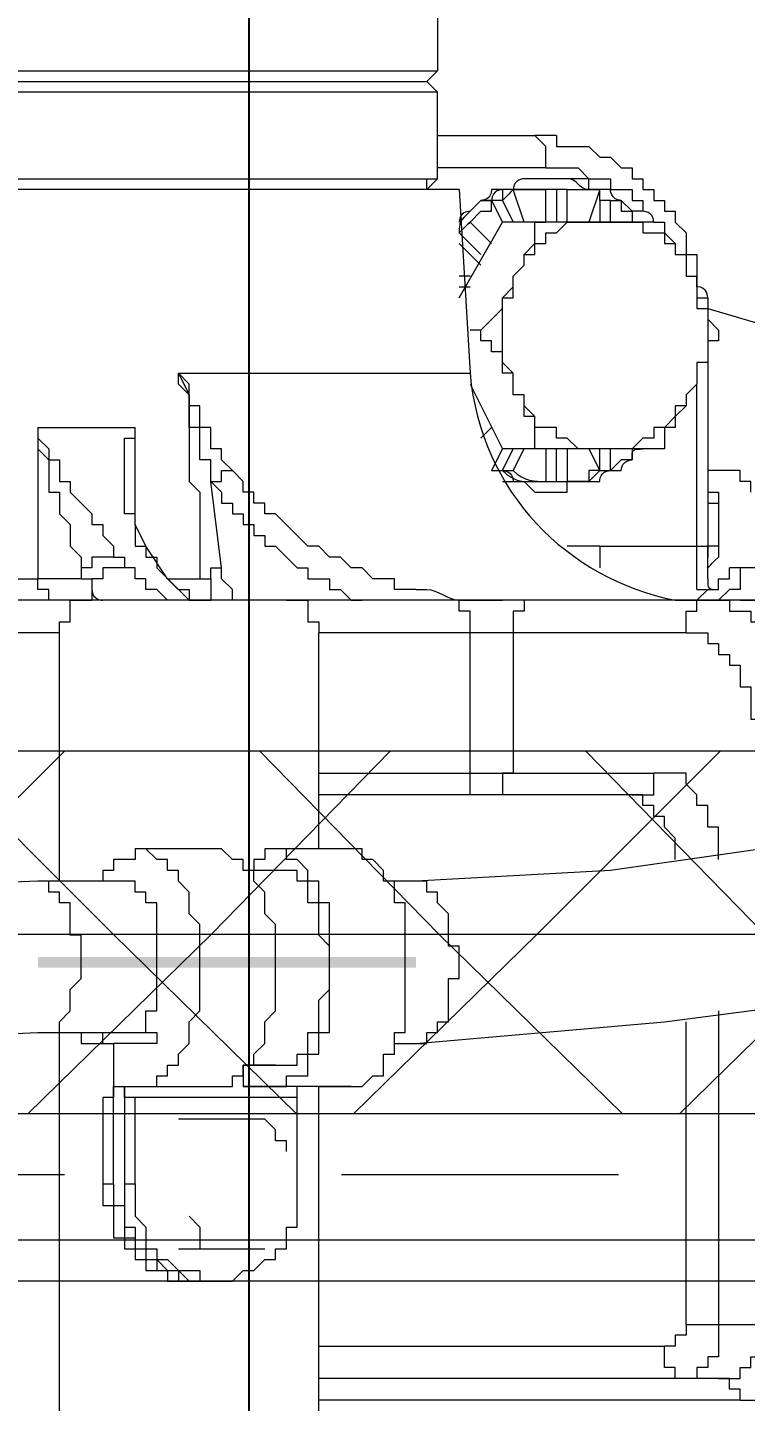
# Model space of a CAD drawing. Header units: millimetres. Extents: x 25083 to 52777, y 24772 to 45779.
# Drawn here: x 38551.02 to 38575.7, y 33560.66 to 33607.87 of the extents above; entities that cross this region are included whole.
import ezdxf

# ---------------------------------------------------------------- set-up
doc = ezdxf.new("R2010")
doc.units = ezdxf.units.MM
doc.layers.add('小车', color=7, linetype='Continuous')
doc.styles.get("Standard").update_dxf_attribs({"font": ''})
doc.styles.get('Standard').set_extended_font_data('SimSun')
doc.dimstyles.new('15', dxfattribs={"dimtxt": 15, "dimasz": 10, "dimexe": 2, "dimexo": 1, "dimgap": 1, "dimtad": 1, "dimdsep": 46, "dimtxsty": 'Standard', "dimcen": 2.5, "dimadec": 0, "dimazin": 0, "dimtfac": 1, "dimtmove": 2, "dimatfit": 3, "dimfxl": 1, "dimtolj": 1, "dimarcsym": 0})
doc.dimstyles.new('ISO-25', dxfattribs={"dimtxt": 2.5, "dimasz": 2.5, "dimexe": 1.25, "dimexo": 0.625, "dimtad": 1, "dimtxsty": 'Standard', "dimcen": 2.5, "dimadec": 0, "dimazin": 0, "dimtfac": 1, "dimtmove": 0, "dimatfit": 3, "dimfxl": 1, "dimarcsym": 0})

# ---------------------------------------------------------------- blocks, each defined once
blk = doc.blocks.new('*D925')
at = {"color": 0, "lineweight": -2}
for p, q in [((29677.862, 34881.662), (29677.862, 32448.293)), ((40733.017, 34757.645), (40733.017, 32448.293)), ((29680.362, 32449.543), (40730.517, 32449.543))]:
    blk.add_line(p, q, dxfattribs=at)
at = {"color": 0}
for points in [[(29680.362, 32449.96), (29680.362, 32449.127), (29677.862, 32449.543)], [(40730.517, 32449.127), (40730.517, 32449.96), (40733.017, 32449.543)]]:
    blk.add_solid(points, dxfattribs=at)
at = {"layer": 'DEFPOINTS', "color": 0}
for p in [(29677.862, 34882.287), (40733.017, 34758.27), (40733.017, 32449.543)]:
    blk.add_point(p, dxfattribs=at)
at = {"color": 0, "insert": (35205.439, 32451.628), "char_height": 2.5, "attachment_point": 5}
blk.add_mtext('11055,15', dxfattribs=at)
blk = doc.blocks.new('zw$D2F4')
h = blk.add_hatch(color=7)
h.dxf.hatch_style = 2
h.paths.add_polyline_path([(396.611, 936.567), (396.611, 939.538), (396.24, 939.538), (396.24, 936.567)])
h = blk.add_hatch(color=7)
h.dxf.hatch_style = 2
h.paths.add_polyline_path([(396.611, 929.512), (396.611, 936.567), (396.24, 936.567), (396.24, 929.512)])
h = blk.add_hatch(color=7)
h.dxf.hatch_style = 2
h.paths.add_polyline_path([(396.611, 926.541), (396.611, 929.512), (396.24, 929.512), (396.24, 926.541)])
at = {"color": 7, "lineweight": 5}
for points in [[(426.32, 925.798), (426.32, 1061.715)], [(427.063, 1061.715), (427.063, 925.798)], [(426.691, 1061.344), (426.691, 926.169)], [(423.349, 1045.004), (423.349, 925.798)], [(391.412, 976.303), (391.784, 967.019), (392.526, 957.363), (393.641, 948.08), (394.012, 939.538)], [(399.211, 939.538), (398.84, 948.822), (398.097, 958.478), (397.354, 967.762), (396.983, 976.303)], [(407.752, 938.796), (407.752, 955.135)], [(408.866, 887.548), (408.866, 955.507)], [(409.609, 948.822), (409.609, 939.538)], [(422.978, 925.798), (422.978, 948.451)], [(422.978, 925.055), (422.978, 948.08)], [(394.012, 939.538), (394.012, 936.567)], [(394.012, 939.538), (394.012, 938.796), (394.383, 938.796), (394.755, 938.424), (395.497, 938.424), (395.869, 938.053), (396.611, 938.053)], [(396.611, 938.053), (397.354, 938.053), (397.354, 938.424), (398.468, 938.424), (398.468, 938.796), (398.84, 938.796), (398.84, 939.167), (399.211, 939.167), (399.211, 939.538)], [(399.211, 936.567), (399.211, 939.538)], [(408.866, 939.167), (409.238, 939.167), (409.238, 939.538), (409.609, 939.538)], [(414.808, 939.538), (409.609, 939.538)], [(409.98, 938.053), (409.609, 938.053), (409.609, 939.538)], [(414.808, 939.538), (414.065, 939.538), (413.694, 939.167), (412.58, 939.167), (412.58, 938.796), (411.837, 938.796), (411.466, 938.424), (410.723, 938.424), (410.352, 938.053), (409.98, 938.053)], [(414.808, 939.538), (414.437, 939.538), (414.065, 939.167), (413.694, 939.167), (413.694, 938.796), (412.951, 938.796), (412.951, 938.424), (412.58, 938.424), (411.837, 937.681), (411.466, 937.681), (411.466, 937.31), (411.094, 937.31), (410.723, 936.939), (410.352, 936.939)], [(414.808, 939.538), (414.808, 936.196)], [(365.417, 938.796), (394.012, 938.796)], [(399.211, 938.796), (407.752, 938.796)], [(407.752, 938.796), (408.124, 938.796), (408.124, 938.424), (408.866, 938.424), (408.866, 938.053), (408.866, 937.681)], [(393.641, 938.053), (393.641, 937.31)], [(394.012, 938.053), (393.641, 938.053)], [(409.98, 938.053), (409.609, 938.053), (409.609, 937.681), (409.238, 937.681)], [(409.98, 936.196), (409.98, 937.31), (409.609, 937.31), (409.609, 937.681), (409.238, 937.681)], [(410.352, 936.939), (410.352, 937.681), (409.98, 937.681), (409.98, 938.053)], [(388.813, 937.31), (388.07, 937.31), (388.07, 936.939), (386.956, 936.939), (386.956, 936.567), (386.585, 936.567), (386.585, 936.196), (386.213, 936.196), (386.213, 935.825), (385.842, 935.825), (385.842, 935.082), (385.471, 935.082), (385.471, 934.339)], [(388.813, 937.31), (388.813, 936.939)], [(391.784, 937.31), (388.813, 937.31)], [(391.784, 936.939), (391.784, 937.31)], [(393.641, 937.31), (393.641, 936.939)], [(393.641, 937.31), (393.641, 936.939)], [(393.641, 937.31), (394.012, 937.31)], [(400.325, 935.825), (400.325, 936.196), (399.954, 936.196), (399.954, 936.939), (399.582, 936.939), (399.582, 937.31), (399.211, 937.31)], [(388.813, 936.939), (388.07, 936.939), (388.07, 936.567), (386.956, 936.567), (386.956, 936.196), (386.585, 936.196), (386.585, 935.825), (386.213, 935.825), (386.213, 935.453), (385.842, 935.453), (385.842, 934.711), (385.471, 934.711), (385.471, 934.339)], [(388.813, 936.939), (392.155, 936.939)], [(392.155, 936.939), (391.784, 936.939)], [(392.155, 936.939), (392.155, 935.825)], [(393.641, 936.939), (392.155, 936.939)], [(393.641, 935.825), (393.641, 936.939)], [(410.352, 936.939), (410.352, 936.567), (409.98, 936.567)], [(388.813, 936.567), (387.327, 936.567), (387.327, 936.196), (386.585, 936.196), (386.585, 935.825), (386.213, 935.825), (386.213, 935.453), (385.842, 935.082), (385.842, 934.711), (385.471, 934.339), (385.471, 933.968)], [(388.813, 936.567), (388.813, 936.196)], [(392.155, 936.567), (388.813, 936.567)], [(391.784, 936.196), (391.784, 936.567)], [(391.784, 936.567), (392.155, 936.567)], [(392.155, 936.567), (392.155, 934.339)], [(394.012, 936.567), (394.012, 935.453)], [(394.012, 936.567), (394.012, 936.196)], [(398.84, 935.825), (398.84, 936.196), (399.211, 936.196), (399.211, 936.567)], [(411.466, 936.196), (411.837, 936.196), (411.837, 936.567), (412.58, 936.567)], [(412.58, 936.567), (414.437, 936.567), (414.437, 936.196), (414.808, 936.196)], [(388.813, 936.196), (387.699, 936.196), (387.327, 935.825), (386.585, 935.825), (386.585, 935.453), (386.213, 935.453), (386.213, 935.082), (385.842, 934.711), (385.842, 933.968), (385.471, 933.968)], [(388.813, 936.196), (391.784, 936.196)], [(391.784, 930.626), (391.784, 936.196)], [(392.155, 935.825), (392.155, 933.225)], [(392.155, 935.825), (392.155, 935.453), (392.526, 935.453), (392.526, 935.082), (392.898, 935.082), (392.898, 934.711), (393.269, 934.711), (393.641, 934.339), (394.383, 934.339), (394.755, 933.968), (397.725, 933.968), (398.097, 934.339), (398.84, 934.339), (399.211, 934.711), (399.582, 934.711), (399.582, 935.082), (399.954, 935.082), (399.954, 935.453), (400.325, 935.825)], [(394.012, 935.453), (393.641, 935.453), (393.641, 935.825)], [(394.012, 936.196), (394.012, 935.825), (394.755, 935.825), (394.755, 935.453), (395.497, 935.453), (396.611, 935.453)], [(396.611, 935.453), (398.468, 935.453), (398.468, 935.825), (398.84, 935.825)], [(400.325, 933.225), (400.325, 935.825)], [(408.866, 934.339), (408.866, 935.082), (409.238, 935.453), (409.238, 935.825), (409.609, 935.825), (409.609, 936.196), (409.98, 936.196)], [(411.094, 936.196), (410.723, 936.196), (410.723, 935.825), (410.352, 935.825), (410.352, 935.453), (409.98, 935.453), (409.238, 934.711), (409.238, 934.339)], [(409.609, 935.082), (410.723, 935.825), (411.466, 936.196)], [(411.466, 936.196), (412.58, 936.196)], [(411.466, 936.196), (412.58, 936.196)], [(411.466, 936.196), (412.208, 936.196)], [(412.208, 936.196), (412.58, 936.196)], [(412.58, 936.196), (414.808, 936.196)], [(412.58, 936.196), (414.808, 936.196)], [(408.866, 934.339), (409.609, 935.082)], [(409.609, 935.082), (409.609, 933.968)], [(386.585, 934.711), (386.585, 931.74)], [(391.041, 931.74), (391.041, 934.711)], [(416.665, 934.711), (415.922, 934.339), (412.951, 934.339), (412.58, 933.968), (409.609, 933.968)], [(412.951, 933.597), (413.694, 933.597), (413.694, 933.968), (414.808, 933.968), (414.808, 934.339), (415.922, 934.339), (416.293, 934.711), (416.665, 934.711)], [(413.323, 932.854), (413.694, 933.225), (414.065, 933.225), (414.065, 933.597), (414.808, 933.597), (414.808, 933.968), (415.551, 933.968), (415.551, 934.339), (416.293, 934.339), (416.665, 934.711)], [(416.665, 934.711), (416.665, 924.684)], [(385.471, 934.339), (385.471, 933.968)], [(385.471, 933.968), (385.471, 933.225)], [(387.699, 934.339), (387.327, 933.968), (386.585, 933.968)], [(392.155, 934.339), (392.155, 933.225)], [(408.866, 933.597), (408.866, 934.339)], [(409.238, 934.339), (408.866, 934.339), (408.866, 933.597)], [(409.609, 933.968), (409.609, 933.597), (408.866, 933.597)], [(409.609, 933.968), (409.609, 933.597), (409.98, 933.597), (409.98, 933.225)], [(412.951, 933.597), (412.58, 933.225), (412.208, 933.225), (412.208, 932.854), (411.837, 932.854), (411.837, 932.482), (411.466, 932.482), (411.466, 932.111), (411.094, 932.111), (411.094, 931.74), (410.723, 931.74), (410.723, 931.368), (409.98, 930.626), (409.98, 930.254), (409.609, 930.254), (409.609, 929.512), (409.238, 929.512), (409.238, 929.14), (408.866, 928.769), (408.866, 928.397)], [(409.98, 933.225), (412.951, 933.597)], [(412.951, 933.597), (412.951, 933.225), (413.323, 933.225), (413.323, 932.854)], [(385.471, 933.225), (385.471, 932.854), (385.842, 932.482), (385.842, 932.111), (386.213, 931.74), (386.213, 931.368), (386.585, 931.368), (386.585, 930.997), (387.327, 930.997), (387.327, 930.626), (388.813, 930.626)], [(392.155, 933.225), (392.155, 932.854), (392.526, 932.854), (392.526, 932.482), (392.898, 932.482), (392.898, 932.111), (393.269, 932.111), (393.641, 931.74), (394.383, 931.74), (394.755, 931.368), (397.725, 931.368), (398.097, 931.74), (398.84, 931.74), (399.211, 932.111), (399.582, 932.111), (399.582, 932.482), (399.954, 932.482), (399.954, 932.854), (400.325, 933.225)], [(408.866, 932.854), (409.238, 932.854), (409.609, 933.225), (409.98, 933.225)], [(392.155, 932.482), (392.155, 931.368)], [(392.155, 929.883), (392.155, 932.482)], [(392.898, 932.482), (392.155, 932.482)], [(392.898, 932.482), (392.898, 931.368)], [(392.898, 931.368), (392.898, 932.482)], [(399.582, 931.368), (399.582, 932.482)], [(400.325, 931.368), (400.325, 931.74), (399.954, 931.74), (399.954, 932.111), (399.582, 932.111), (399.582, 932.482)], [(409.238, 926.541), (409.238, 927.283), (409.609, 927.283), (409.609, 928.026), (409.98, 928.397), (409.98, 928.769), (410.352, 929.14), (410.352, 929.512), (410.723, 929.883), (410.723, 930.254), (411.837, 931.368), (411.837, 931.74), (412.208, 931.74), (412.208, 932.111), (412.58, 932.111), (412.58, 932.482), (412.951, 932.482), (413.323, 932.854)], [(389.927, 930.997), (390.298, 930.997), (390.298, 931.368), (390.67, 931.368), (391.041, 931.74)], [(392.155, 928.769), (392.155, 931.368)], [(392.155, 931.368), (392.155, 930.997), (392.526, 930.997), (392.526, 930.254), (392.898, 930.254), (393.269, 930.254), (393.269, 929.883), (394.012, 929.883)], [(392.898, 931.368), (392.898, 930.626)], [(392.898, 930.626), (393.269, 930.626), (393.269, 930.254), (394.012, 930.254), (394.012, 929.883), (395.126, 929.883), (395.497, 929.512), (396.24, 929.512), (396.983, 929.512), (397.354, 929.883), (398.468, 929.883), (398.468, 930.254), (399.211, 930.254), (399.211, 930.626), (399.582, 930.626), (399.582, 931.368)], [(394.012, 929.883), (394.012, 929.512), (398.097, 929.512), (398.468, 929.512), (398.468, 929.883), (399.211, 929.883), (399.211, 930.254), (399.582, 930.254), (399.954, 930.626), (399.954, 930.997), (400.325, 930.997), (400.325, 931.368)], [(400.325, 928.769), (400.325, 931.368)], [(388.813, 930.626), (391.784, 930.626)], [(391.784, 930.626), (392.155, 930.626)], [(408.866, 930.997), (408.866, 930.254), (408.124, 930.254), (408.124, 929.883), (407.752, 929.883)], [(367.274, 929.883), (392.155, 929.883)], [(381.386, 915.4), (381.386, 929.883)], [(382.128, 916.143), (382.128, 929.883)], [(383.242, 929.883), (383.242, 917.999)], [(392.155, 929.883), (392.155, 928.769)], [(400.325, 929.883), (407.752, 929.883)], [(402.182, 919.114), (402.182, 929.883)], [(402.925, 929.883), (402.925, 918.371)], [(407.752, 917.257), (407.752, 929.883)], [(392.155, 928.769), (392.155, 928.397), (392.526, 928.026), (392.526, 927.655), (393.269, 927.655), (393.269, 927.283), (394.012, 927.283), (394.012, 926.912), (394.383, 926.912), (398.468, 926.912), (398.468, 927.283), (399.211, 927.283), (399.211, 927.655), (399.582, 927.655), (399.954, 928.026), (399.954, 928.397), (400.325, 928.397), (400.325, 928.769)], [(393.641, 927.283), (393.641, 926.541)], [(399.211, 926.541), (399.211, 927.283)], [(393.641, 926.541), (394.383, 917.999), (395.497, 909.458), (396.611, 901.66), (396.983, 894.975)], [(393.641, 926.541), (393.641, 926.169), (394.012, 926.169), (394.012, 925.798), (394.383, 925.798), (394.383, 925.427), (394.755, 925.427), (395.869, 925.427), (395.869, 925.055), (396.611, 925.055)], [(396.611, 925.055), (396.983, 925.055), (396.983, 925.427), (398.097, 925.427), (398.468, 925.798), (398.84, 925.798), (398.84, 926.169), (399.211, 926.169), (399.211, 926.541)], [(402.182, 894.975), (401.81, 903.516), (400.696, 912.058), (399.582, 919.856), (399.211, 926.541)], [(423.349, 925.798), (422.978, 926.169)], [(422.978, 926.169), (423.349, 926.169)], [(426.691, 926.169), (426.32, 925.798)], [(426.691, 926.169), (427.063, 925.798)], [(423.349, 925.798), (426.32, 925.798)], [(423.349, 925.798), (423.721, 925.798)], [(423.721, 922.084), (423.721, 925.798)], [(423.721, 925.798), (424.463, 925.798)], [(424.835, 925.798), (424.835, 922.456)], [(428.92, 925.798), (427.063, 925.798)], [(407.752, 924.684), (408.495, 924.684), (408.495, 925.055), (408.866, 925.055)], [(422.978, 925.055), (416.665, 924.684)], [(419.264, 925.055), (421.864, 923.57)], [(419.636, 925.055), (419.636, 924.684)], [(420.007, 924.684), (420.007, 925.055)], [(421.121, 925.055), (420.378, 924.313)], [(421.492, 925.055), (420.75, 924.313)], [(402.182, 924.313), (402.182, 924.684), (402.925, 924.684)], [(402.925, 924.684), (407.752, 924.684)], [(416.293, 924.684), (414.065, 923.57)], [(418.15, 924.313), (418.15, 924.684)], [(421.121, 923.941), (421.864, 924.684)], [(421.864, 924.684), (422.235, 924.313), (422.235, 923.941), (422.607, 923.941)], [(402.925, 923.198), (402.925, 923.57), (402.182, 923.57), (402.182, 923.941), (402.182, 924.313)], [(414.437, 924.313), (414.808, 923.941)], [(415.922, 923.198), (416.665, 923.198), (416.665, 923.57), (417.408, 923.57), (417.408, 923.941), (417.779, 923.941), (417.779, 924.313), (418.15, 924.313)], [(418.15, 924.313), (418.893, 923.57), (419.264, 923.57), (419.636, 923.198), (420.007, 923.198)], [(422.607, 924.313), (422.607, 923.941)], [(414.065, 923.57), (413.323, 923.941)], [(413.323, 923.57), (414.065, 923.198)], [(414.065, 918.371), (414.065, 923.57)], [(415.922, 923.198), (416.665, 923.198), (417.036, 923.57), (418.893, 923.57), (419.264, 923.57), (419.264, 923.198), (420.007, 923.198)], [(422.607, 923.941), (421.864, 923.57)], [(421.864, 918.371), (421.864, 923.57)], [(422.607, 923.57), (421.864, 923.198)], [(422.978, 923.198), (422.978, 923.57), (422.607, 923.57), (422.607, 923.941)], [(422.978, 923.198), (422.978, 923.57), (422.607, 923.57), (422.607, 923.941)], [(422.978, 922.456), (422.978, 923.57)], [(407.752, 923.198), (402.925, 923.198)], [(408.866, 922.456), (408.866, 922.827), (408.495, 922.827), (408.495, 923.198), (408.124, 923.198), (407.752, 923.198)], [(413.323, 923.198), (414.065, 922.827)], [(414.065, 922.084), (414.065, 922.456), (415.179, 922.456), (415.179, 922.827), (415.922, 922.827), (415.922, 923.198)], [(414.065, 920.228), (414.065, 920.97), (414.437, 921.342), (414.437, 921.713), (414.808, 921.713), (414.808, 922.084), (414.808, 922.456), (415.179, 922.456), (415.551, 922.827), (415.922, 922.827), (415.922, 923.198)], [(420.007, 923.198), (420.378, 922.827), (420.75, 922.827), (421.121, 922.456), (421.864, 922.456), (421.864, 922.084)], [(420.007, 923.198), (420.378, 922.827), (420.75, 922.827), (420.75, 922.456), (421.121, 922.456), (421.121, 922.084), (421.492, 922.084), (421.492, 921.713), (421.864, 921.342), (421.864, 920.228)], [(421.864, 922.827), (422.978, 923.198)], [(422.978, 923.198), (422.978, 922.084)], [(412.951, 922.827), (412.951, 922.456)], [(412.951, 922.827), (412.951, 922.456)], [(412.951, 922.827), (412.951, 922.456)], [(412.951, 922.827), (412.951, 922.456)], [(412.951, 922.827), (412.951, 922.456)], [(412.951, 922.827), (412.951, 922.456)], [(414.065, 922.084), (412.951, 922.084)], [(421.864, 922.084), (422.978, 922.084)], [(423.721, 922.084), (423.721, 920.97), (423.349, 920.599), (423.349, 919.856), (422.978, 919.856), (422.978, 919.485)], [(423.721, 922.084), (424.463, 922.084), (424.835, 922.456)], [(412.951, 921.713), (414.065, 921.713)], [(422.978, 921.713), (421.864, 921.713)], [(424.835, 921.713), (424.463, 921.713), (424.463, 920.599), (424.092, 920.228), (424.092, 919.856), (423.721, 919.485), (423.721, 919.114), (423.349, 919.114), (423.349, 918.742), (422.978, 918.742), (422.978, 918.371), (422.607, 918.371), (422.607, 917.999), (422.235, 917.999)], [(410.723, 920.228), (410.723, 921.342)], [(412.58, 921.342), (412.951, 921.342), (412.951, 920.228)], [(414.065, 921.342), (412.951, 921.342)], [(413.323, 920.228), (413.323, 920.599), (412.951, 920.599), (412.951, 921.342)], [(421.864, 921.342), (422.978, 921.342)], [(422.978, 921.342), (422.978, 920.228)], [(422.978, 920.228), (422.978, 920.599), (423.349, 920.599), (423.349, 921.342)], [(410.723, 920.228), (409.98, 920.228)], [(410.723, 920.228), (410.723, 916.514)], [(414.065, 920.599), (413.323, 920.228)], [(413.323, 920.228), (414.065, 920.228)], [(415.922, 917.257), (415.551, 917.257), (415.551, 917.628), (415.179, 917.628), (414.808, 917.999), (414.808, 918.371), (414.437, 918.371), (414.437, 918.742), (414.065, 919.114), (414.065, 920.228)], [(421.864, 920.228), (421.864, 918.742), (421.492, 918.742), (421.492, 917.999), (421.121, 917.999), (421.121, 917.628), (420.75, 917.628), (420.75, 917.257), (420.007, 917.257)], [(422.978, 920.228), (421.864, 920.599)], [(422.607, 920.228), (421.864, 920.228)], [(413.323, 919.856), (414.065, 919.856)], [(414.065, 919.114), (413.694, 919.114), (413.694, 919.485), (413.323, 919.856)], [(421.864, 919.856), (422.607, 919.856)], [(422.607, 919.856), (422.607, 919.485), (422.235, 919.485), (422.235, 919.114), (421.864, 919.114)], [(422.978, 919.485), (422.978, 919.114), (422.607, 919.114), (422.607, 918.742), (422.235, 918.742)], [(399.954, 917.628), (400.696, 917.628), (401.068, 917.999), (401.439, 917.999), (401.439, 918.371), (401.81, 918.371), (401.81, 918.742), (402.182, 918.742), (402.182, 919.114)], [(402.182, 919.114), (402.182, 918.371), (402.553, 918.371), (402.925, 918.371)], [(399.954, 916.143), (401.068, 916.143), (401.068, 916.514), (401.81, 916.514), (401.81, 916.885), (402.182, 916.885), (402.553, 917.257), (402.925, 917.257), (402.925, 918.371)], [(415.922, 917.257), (415.551, 917.257), (415.179, 917.628), (414.808, 917.628), (414.808, 917.999), (414.065, 917.999), (414.065, 918.371)], [(421.864, 918.371), (421.864, 917.999), (421.492, 917.999), (421.121, 917.628), (420.75, 917.628), (420.75, 917.257), (420.007, 917.257)], [(382.128, 917.628), (382.5, 917.628), (382.5, 917.999), (382.871, 917.999), (383.242, 917.999)], [(383.985, 917.257), (383.614, 917.257), (383.614, 917.628), (383.242, 917.628), (383.242, 917.999)], [(422.235, 917.999), (422.235, 917.628), (421.864, 917.628), (421.492, 917.257), (420.75, 917.257), (420.75, 916.885), (420.007, 916.885)], [(382.5, 916.885), (382.128, 916.885), (382.128, 917.628)], [(408.866, 917.628), (408.866, 917.257)], [(408.866, 917.628), (408.866, 916.885)], [(383.985, 916.143), (382.871, 916.143), (382.871, 916.514), (382.5, 916.514), (382.5, 916.885)], [(383.985, 917.257), (383.985, 913.172)], [(383.985, 917.257), (394.383, 917.257)], [(407.752, 917.257), (407.752, 916.514), (407.381, 916.514), (407.381, 916.143), (407.009, 916.143), (407.009, 915.771), (406.638, 915.771), (406.638, 915.4), (405.895, 915.4), (405.895, 915.029), (404.781, 915.029), (404.781, 914.657), (402.182, 914.657)], [(407.752, 917.257), (408.495, 917.257), (408.495, 916.885), (408.866, 916.885), (408.866, 916.514)], [(408.866, 916.885), (409.238, 916.514)], [(409.238, 916.885), (409.238, 916.514)], [(409.238, 916.885), (409.609, 916.885)], [(409.238, 916.885), (409.238, 916.514)], [(409.238, 916.885), (409.238, 916.514)], [(409.609, 916.885), (410.723, 916.885)], [(410.723, 916.885), (416.293, 916.885)], [(418.15, 916.143), (417.779, 916.143), (417.779, 916.514), (417.036, 916.514), (417.036, 916.885), (416.293, 916.885), (415.922, 917.257)], [(420.007, 917.257), (420.007, 916.885), (418.893, 916.885), (418.893, 916.514), (417.408, 916.514), (417.036, 916.514), (417.036, 916.885), (416.293, 916.885), (415.922, 917.257)], [(420.007, 917.257), (420.007, 916.885), (419.264, 916.885), (419.264, 916.514), (418.522, 916.514), (418.15, 916.143)], [(408.866, 916.514), (408.866, 915.771), (408.495, 915.771)], [(409.238, 916.514), (409.238, 916.143), (409.609, 916.143), (409.609, 915.771), (409.98, 915.771)], [(409.609, 916.514), (409.98, 916.514)], [(409.98, 916.514), (410.723, 916.514)], [(410.723, 916.143), (410.723, 916.514), (410.352, 916.514)], [(417.408, 916.514), (410.723, 916.514)], [(412.951, 916.514), (412.58, 916.514), (412.58, 916.143), (411.466, 916.143), (411.094, 916.143), (410.723, 916.143)], [(412.58, 916.514), (412.208, 916.514), (412.208, 916.143), (411.094, 916.143), (410.723, 916.143)], [(412.58, 915.029), (412.951, 915.029), (412.951, 915.4), (413.323, 915.4), (413.323, 916.143), (413.323, 916.514)], [(418.893, 916.514), (417.036, 910.201)], [(381.386, 915.4), (381.757, 915.4), (381.757, 915.771), (382.128, 915.771), (382.128, 916.143)], [(382.128, 916.143), (382.128, 915.4), (382.5, 915.4), (382.5, 915.029), (382.871, 915.029), (382.871, 914.657), (383.985, 914.657)], [(394.755, 916.143), (383.985, 916.143)], [(409.238, 915.771), (408.866, 916.143)], [(410.723, 916.143), (410.352, 916.143)], [(408.495, 915.771), (408.495, 915.029), (408.124, 915.029), (408.124, 914.657)], [(409.98, 915.4), (409.238, 915.4), (409.238, 915.771)], [(409.98, 817.361), (409.98, 915.771)], [(381.386, 915.4), (381.386, 914.286), (381.757, 914.286), (381.757, 913.914), (382.128, 913.914), (382.128, 913.543), (382.871, 913.543), (382.871, 913.172), (383.985, 913.172)], [(408.866, 915.4), (408.866, 914.657), (408.495, 914.286), (408.495, 913.914), (407.381, 912.8), (407.009, 912.8), (407.009, 912.429), (406.638, 912.429), (406.267, 912.429), (406.267, 912.058), (405.524, 912.058), (405.153, 911.686), (402.182, 911.686)], [(402.182, 912.058), (404.41, 912.058), (404.781, 912.429), (405.895, 912.429), (406.267, 912.8), (407.009, 912.8), (407.009, 913.172), (407.381, 913.172), (407.752, 913.543), (408.124, 913.914), (408.495, 913.914), (408.495, 914.286), (408.866, 914.657), (408.866, 915.4)]]:
    blk.add_lwpolyline(points, dxfattribs=at)
for points in [[(409.238, 937.681), (408.866, 937.681), (408.866, 937.31), (408.866, 937.31)], [(409.238, 937.681), (409.238, 937.681), (408.866, 937.681), (408.866, 937.681)], [(409.238, 937.681), (409.238, 937.681), (409.238, 937.681), (409.238, 937.681)], [(412.58, 936.567), (412.58, 936.567), (412.58, 936.567), (412.58, 936.567)], [(398.84, 935.825), (398.84, 935.825), (398.84, 935.825), (398.84, 935.825)], [(411.466, 936.196), (411.466, 936.196), (411.466, 936.196), (411.094, 936.196)], [(385.471, 934.339), (385.471, 934.339), (385.471, 933.968), (385.471, 933.968)], [(385.471, 933.968), (385.471, 933.597), (385.471, 933.597), (385.471, 933.225)], [(385.471, 933.968), (385.471, 933.968), (385.471, 933.968), (385.471, 933.968)], [(385.471, 933.968), (385.471, 933.968), (385.471, 933.968), (385.471, 933.968)], [(385.471, 933.968), (385.471, 933.968), (385.471, 933.968), (385.471, 933.968)], [(394.012, 929.883), (394.012, 929.883), (394.012, 929.883), (394.012, 929.883)], [(409.238, 926.541), (409.238, 926.169), (409.238, 926.169), (409.238, 926.169)], [(409.238, 926.169), (409.238, 925.798), (408.866, 925.427), (408.866, 925.055)], [(423.349, 926.169), (423.349, 926.169), (423.349, 925.798), (423.349, 925.798)], [(423.349, 926.169), (423.349, 926.169), (423.349, 926.169), (423.349, 926.169)], [(408.866, 925.055), (408.866, 925.055), (408.866, 925.055), (408.866, 925.055)], [(408.866, 925.055), (408.866, 924.684), (408.866, 924.684), (408.866, 924.313)], [(421.492, 925.055), (421.492, 925.055), (421.492, 925.055), (421.492, 925.055)], [(421.864, 924.684), (421.864, 924.684), (421.864, 924.684), (421.492, 925.055)], [(422.235, 924.684), (421.864, 925.055), (421.864, 925.055), (421.492, 925.055)], [(422.235, 924.684), (422.235, 925.055), (421.864, 925.055), (421.864, 925.055)], [(422.235, 924.684), (421.864, 925.055), (421.864, 925.055), (421.864, 925.055)], [(416.665, 924.684), (412.58, 924.313), (409.609, 921.342), (408.866, 917.628)], [(422.235, 924.684), (422.235, 924.684), (422.235, 924.684), (422.235, 924.684)], [(422.607, 924.313), (422.607, 924.313), (422.235, 924.684), (422.235, 924.684)], [(422.235, 924.684), (422.235, 924.684), (422.235, 924.684), (422.235, 924.684)], [(408.866, 924.313), (408.866, 923.941), (408.866, 923.57), (408.866, 923.57)], [(422.607, 923.941), (422.607, 923.941), (422.607, 924.313), (422.607, 924.313)], [(422.607, 924.313), (422.607, 924.313), (422.607, 924.313), (422.607, 924.313)], [(422.978, 923.941), (422.607, 923.941), (422.607, 924.313), (422.607, 924.313)], [(422.607, 923.941), (422.607, 923.941), (422.607, 924.313), (422.607, 924.313)], [(413.323, 923.57), (413.323, 923.57), (413.323, 923.198), (412.951, 923.198)], [(413.323, 923.57), (413.323, 923.57), (413.323, 923.198), (412.951, 923.198)], [(412.951, 923.57), (412.951, 923.57), (412.951, 923.198), (412.951, 923.198)], [(413.323, 923.57), (412.951, 923.198), (412.951, 922.827), (412.951, 922.827)], [(413.323, 923.941), (413.323, 923.941), (413.323, 923.57), (413.323, 923.57)], [(413.323, 923.57), (413.323, 923.198), (413.323, 923.198), (413.323, 923.198)], [(413.323, 923.57), (413.323, 923.57), (413.323, 923.57), (413.323, 923.57)], [(413.323, 923.57), (413.323, 923.57), (413.323, 923.57), (413.323, 923.57)], [(422.607, 923.57), (422.607, 923.57), (422.607, 923.57), (422.607, 923.941)], [(422.978, 923.57), (422.978, 923.57), (422.978, 923.941), (422.607, 923.941)], [(422.978, 923.198), (422.978, 923.198), (422.978, 923.198), (422.607, 923.57)], [(422.978, 923.941), (422.978, 923.941), (422.978, 923.941), (422.978, 923.941)], [(422.978, 923.57), (422.978, 923.941), (422.978, 923.941), (422.978, 923.941)], [(422.978, 923.198), (422.978, 923.57), (422.978, 923.57), (422.978, 923.57)], [(412.951, 923.198), (412.951, 923.198), (412.951, 923.198), (412.951, 923.198)], [(412.951, 923.198), (412.951, 923.198), (412.951, 923.198), (412.951, 923.198)], [(412.951, 923.198), (412.951, 923.198), (412.951, 923.198), (412.951, 922.827)], [(413.323, 923.198), (412.951, 922.827), (412.951, 922.456), (412.951, 922.084)], [(413.323, 923.198), (413.323, 923.198), (413.323, 923.198), (413.323, 923.198)], [(423.349, 922.827), (423.349, 922.827), (423.349, 923.198), (422.978, 923.198)], [(422.978, 923.198), (422.978, 923.198), (422.978, 923.198), (422.978, 923.198)], [(412.951, 922.827), (412.951, 922.827), (412.58, 922.456), (412.58, 922.456)], [(412.951, 922.827), (412.951, 922.827), (412.951, 922.827), (412.951, 922.827)], [(412.951, 922.827), (412.951, 922.827), (412.951, 922.827), (412.951, 922.827)], [(423.349, 922.456), (423.349, 922.456), (423.349, 922.456), (423.349, 922.827)], [(412.58, 922.456), (412.58, 922.084), (412.58, 922.084), (412.58, 922.084)], [(412.58, 922.084), (412.58, 921.713), (412.58, 921.713), (412.58, 921.342)], [(412.951, 922.456), (412.951, 922.456), (412.951, 922.456), (412.951, 922.084)], [(412.951, 922.456), (412.951, 922.456), (412.951, 922.084), (412.951, 922.084)], [(412.951, 922.456), (412.951, 922.456), (412.951, 922.456), (412.951, 922.084)], [(412.951, 922.084), (412.951, 922.084), (412.951, 922.084), (412.951, 922.084)], [(412.951, 922.084), (412.951, 922.084), (412.951, 922.084), (412.951, 922.084)], [(412.951, 922.084), (412.951, 922.084), (412.951, 922.084), (412.951, 922.084)], [(412.951, 922.084), (412.951, 922.084), (412.951, 922.084), (412.951, 922.084)], [(412.951, 922.084), (412.951, 922.084), (412.951, 921.713), (412.951, 921.713)], [(412.951, 922.084), (412.951, 922.084), (412.951, 922.084), (412.951, 922.084)], [(422.978, 922.084), (422.978, 922.456), (422.978, 922.456), (422.978, 922.456)], [(422.978, 922.456), (422.978, 922.456), (422.978, 922.456), (422.978, 922.456)], [(422.978, 922.084), (422.978, 922.456), (422.978, 922.456), (422.978, 922.456)], [(422.978, 922.456), (422.978, 922.456), (422.978, 922.456), (422.978, 922.456)], [(422.978, 922.456), (422.978, 922.456), (422.978, 922.456), (422.978, 922.456)], [(422.978, 922.084), (422.978, 922.084), (422.978, 922.456), (422.978, 922.456)], [(422.978, 922.084), (422.978, 922.084), (422.978, 922.084), (422.978, 922.084)], [(422.978, 921.713), (422.978, 921.713), (422.978, 922.084), (422.978, 922.084)], [(422.978, 922.084), (422.978, 922.084), (422.978, 922.084), (422.978, 922.084)], [(422.978, 922.084), (422.978, 922.084), (422.978, 922.084), (422.978, 922.084)], [(422.978, 922.084), (422.978, 922.084), (422.978, 922.084), (422.978, 922.084)], [(422.978, 922.084), (422.978, 922.084), (422.978, 922.084), (422.978, 922.084)], [(423.349, 922.084), (423.349, 922.084), (423.349, 922.084), (423.349, 922.456)], [(423.349, 921.342), (423.349, 921.713), (423.349, 921.713), (423.349, 922.084)], [(424.835, 921.713), (424.835, 922.084), (424.835, 922.084), (424.835, 922.456)], [(412.951, 921.713), (412.951, 921.713), (412.951, 921.342), (412.951, 921.342)], [(412.951, 921.713), (412.951, 921.342), (412.951, 921.342), (412.951, 921.342)], [(422.978, 921.342), (422.978, 921.342), (422.978, 921.713), (422.978, 921.713)], [(423.349, 921.342), (423.349, 921.342), (423.349, 921.713), (423.349, 921.713)], [(412.951, 921.342), (412.951, 921.342), (412.951, 921.342), (412.951, 921.342)], [(412.951, 921.342), (412.951, 920.97), (412.951, 920.97), (412.951, 920.599)], [(422.978, 920.599), (422.978, 920.97), (423.349, 920.97), (423.349, 921.342)], [(412.951, 920.599), (412.951, 920.599), (412.951, 920.599), (413.323, 920.228)], [(412.951, 920.228), (412.951, 920.228), (412.951, 920.228), (412.951, 920.228)], [(412.951, 920.228), (412.951, 920.228), (413.323, 920.228), (413.323, 919.856)], [(413.323, 920.228), (413.323, 920.228), (413.323, 920.228), (413.323, 920.228)], [(413.323, 920.228), (413.323, 919.856), (413.323, 919.856), (413.323, 919.856)], [(422.607, 920.228), (422.978, 920.228), (422.978, 920.228), (422.978, 920.228)], [(422.607, 919.856), (422.607, 919.856), (422.607, 919.856), (422.607, 920.228)], [(422.978, 920.228), (422.978, 920.599), (422.978, 920.599), (422.978, 920.599)], [(422.978, 920.228), (422.978, 920.228), (422.978, 920.228), (422.978, 920.228)], [(422.978, 919.856), (422.978, 920.228), (422.978, 920.228), (422.978, 920.228)], [(413.323, 919.856), (413.323, 919.856), (413.323, 919.856), (413.323, 919.485)], [(422.607, 919.485), (422.607, 919.856), (422.978, 919.856), (422.978, 919.856)], [(413.323, 919.485), (413.694, 919.485), (413.694, 919.114), (413.694, 919.114)], [(422.235, 919.114), (422.235, 919.114), (422.607, 919.485), (422.607, 919.485)], [(413.694, 919.114), (414.065, 919.114), (414.065, 919.114), (414.065, 918.742)], [(422.235, 918.742), (422.235, 919.114), (422.235, 919.114), (422.235, 919.114)], [(421.864, 918.371), (422.235, 918.371), (422.235, 918.742), (422.235, 918.742)], [(419.264, 916.514), (419.264, 916.514), (419.636, 916.514), (419.636, 916.885)], [(419.636, 916.885), (420.007, 916.885), (420.007, 916.885), (420.007, 916.885)], [(408.866, 916.514), (408.866, 916.514), (408.866, 916.143), (408.866, 916.143)], [(409.609, 916.514), (409.238, 916.514), (409.238, 916.514), (409.238, 916.143)], [(409.238, 916.514), (409.238, 916.143), (409.238, 916.143), (409.238, 916.143)], [(409.238, 916.514), (409.238, 916.514), (409.238, 916.514), (409.238, 916.514)], [(409.98, 916.514), (409.98, 916.514), (409.98, 916.514), (410.352, 916.143)], [(413.323, 916.514), (413.323, 916.514), (413.323, 916.514), (413.323, 916.514)]]:
    blk.add_open_spline(points, degree=3, dxfattribs=at)
blk = doc.blocks.new('*D469')
at = {"layer": 'DEFPOINTS', "color": 0}
for p in [(36061.191, 116692.222), (36180.039, 116685.352), (36180.039, 116527.033)]:
    blk.add_point(p, dxfattribs=at)
at = {"layer": '小车', "color": 0, "linetype": 'Continuous', "lineweight": -2}
for p, q in [((36061.191, 116691.222), (36061.191, 116525.033)), ((36180.039, 116684.352), (36180.039, 116525.033)), ((36071.191, 116527.033), (36084.175, 116527.033)), ((36170.039, 116527.033), (36146.425, 116527.033))]:
    blk.add_line(p, q, dxfattribs=at)
at = {"layer": '小车', "color": 0}
for points in [[(36071.191, 116528.7), (36071.191, 116525.366), (36061.191, 116527.033)], [(36170.039, 116528.7), (36170.039, 116525.366), (36180.039, 116527.033)]]:
    blk.add_solid(points, dxfattribs=at)
at = {"layer": '小车', "color": 0, "insert": (36115.3, 116527.033), "char_height": 15, "attachment_point": 5}
blk.add_mtext('\\A1;118.85', dxfattribs=at)
blk = doc.blocks.new('*D470')
at = {"layer": 'DEFPOINTS', "color": 0}
for p in [(36180.039, 116639.326), (36197.537, 116639.326), (36197.537, 116438.26)]:
    blk.add_point(p, dxfattribs=at)
at = {"layer": '小车', "color": 0, "linetype": 'Continuous', "lineweight": -2}
for p, q in [((36180.039, 116638.326), (36180.039, 116436.26)), ((36197.537, 116638.326), (36197.537, 116436.26)), ((36170.039, 116438.26), (36160.039, 116438.26)), ((36180.039, 116438.26), (36197.537, 116438.26)), ((36207.537, 116438.26), (36217.537, 116438.26))]:
    blk.add_line(p, q, dxfattribs=at)
at = {"layer": '小车', "color": 0}
for points in [[(36170.039, 116439.926), (36170.039, 116436.593), (36180.039, 116438.26)], [(36207.537, 116439.926), (36207.537, 116436.593), (36197.537, 116438.26)]]:
    blk.add_solid(points, dxfattribs=at)
at = {"layer": '小车', "color": 0, "insert": (36193.655, 116438.26), "char_height": 15, "attachment_point": 5}
blk.add_mtext('\\A1;17.5', dxfattribs=at)
blk = doc.blocks.new('A$C1A4175F5')
at = {"layer": '小车', "color": 7, "lineweight": 0}
for points in [[(997.958, 378.661), (1067.251, 378.661)], [(997.958, 366.202), (1067.251, 366.202)], [(992.358, 361.863), (1052.412, 361.863)], [(1052.412, 360.463), (992.358, 360.463)]]:
    blk.add_lwpolyline(points, dxfattribs=at)
at = {"layer": '小车', "color": 3, "lineweight": 0}
for points in [[(1021.055, 366.202), (1014.756, 372.362), (1008.457, 378.661)], [(1011.816, 366.202), (1018.116, 372.362), (1024.275, 378.661)], [(1032.254, 366.202), (1025.955, 372.362), (1019.656, 378.661)], [(1023.015, 366.202), (1029.315, 372.362), (1035.474, 378.661)], [(1043.453, 366.202), (1037.154, 372.362), (1030.994, 378.661)], [(1034.214, 366.202), (1040.513, 372.362), (1046.813, 378.661)], [(1052.412, 368.302), (1048.493, 372.362), (1042.193, 378.661)]]:
    blk.add_lwpolyline(points, dxfattribs=at)
at = {"layer": '小车', "color": 1, "lineweight": 0}
for points in [[(1007.477, 372.362), (1058.432, 372.362)], [(1023.155, 364.103), (1032.674, 364.103)], [(1042.193, 364.103), (1073.27, 364.103)]]:
    blk.add_lwpolyline(points, dxfattribs=at)
at = {"layer": '小车'}
for base, p1, p2, picture, middle in [((212.358, 337.78), (93.511, 502.968), (212.358, 496.098), '*D469', (147.619, 337.78)), ((229.857, 249.006), (212.358, 450.073), (229.857, 450.073), '*D470', (225.974, 249.006))]:
    dim = blk.add_linear_dim(base=base, p1=p1, p2=p2, dimstyle='15', override={"dimfxl": 0.18}, dxfattribs=at)
    dim.commit()
    dim.dimension.update_dxf_attribs({"geometry": picture, "text_midpoint": middle, "dimtype": 128, "insert": (-35967.681, -116189.253)})
blk = doc.blocks.new('zw$50CE')
blk.add_blockref('zw$D2F4', (22.01, 103.569))
at = {"layer": '小车', "ltscale": 10, "xscale": -1, "rotation": 270}
blk.add_blockref('A$C1A4175F5', (47.032, 0), dxfattribs=at)

msp = doc.modelspace()

# ---------------------------------------------------------------- linework, layer by layer
for p, q in [((38558.63, 33290.649), (38558.63, 34123.983)), ((38558.63, 33301.542), (38558.63, 33745.5))]:
    msp.add_line(p, q)

# ---------------------------------------------------------------- block references
at = {"rotation": 90}
msp.add_blockref('zw$50CE', (39594.481, 33157.316), dxfattribs=at)

# ---------------------------------------------------------------- dimensions: what is measured, and where the dimension line sits
dim = msp.add_linear_dim(base=(40733.0166, 32449.5434), p1=(29677.8617, 34882.2868), p2=(40733.0166, 34758.2702), dimstyle='ISO-25')
dim.commit()
dim.dimension.update_dxf_attribs({"geometry": '*D925', "text_midpoint": (35205.4391, 32449.5434), "dimtype": 160})

doc.saveas('drawing.dxf')
